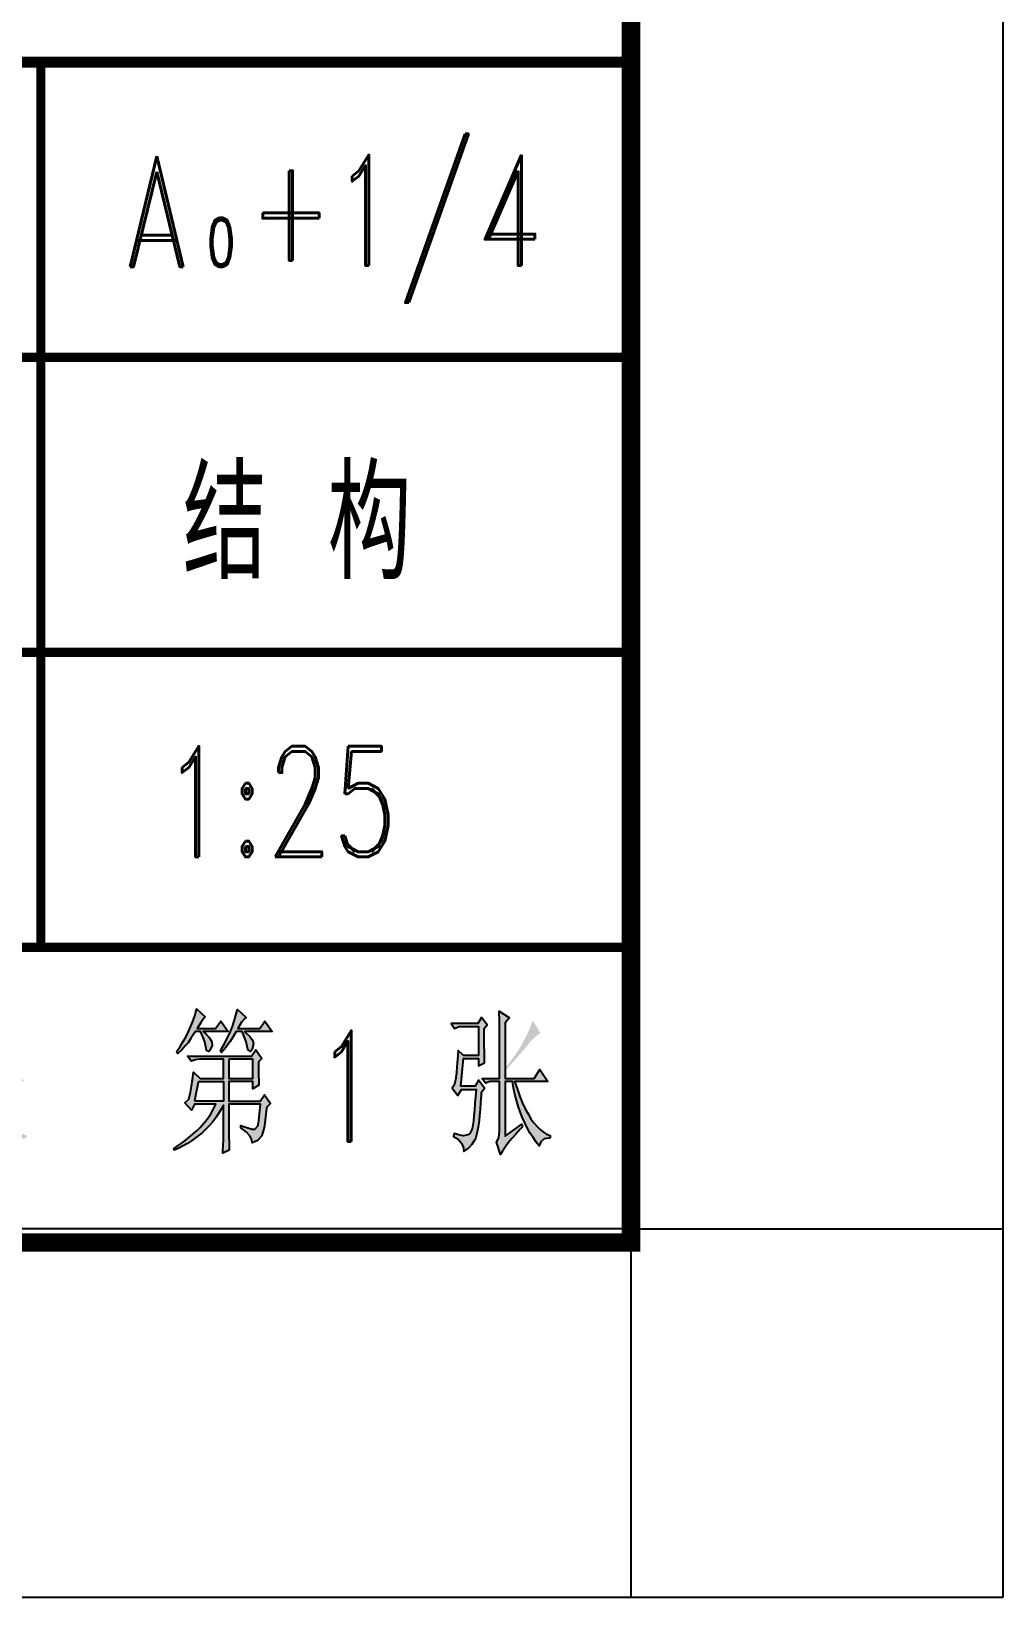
# Model space of a CAD drawing. Extents: x -383207 to 558143, y -95136 to 11777.
# Drawn here: x 292704 to 293363, y -93974 to -92912 of the extents above; entities that cross this region are included whole.
import ezdxf

# ---------------------------------------------------------------- set-up
doc = ezdxf.new("R2010")
doc.units = 0
doc.linetypes.add('CONTINOUS', pattern=[0])
doc.layers.get('0').update_dxf_attribs({"linetype": 'CONTINUOUS'})
for name, color, linetype in [('1', 7, 'CONTINUOUS'), ('B版云线202106', 2, 'CONTINUOUS'), ('TK', 4, 'CONTINUOUS'), ('图框', 4, 'CONTINOUS')]:
    doc.layers.add(name, color=color, linetype=linetype)
doc.styles.add('CHINESE-3', font='romand.shx', dxfattribs={"width": 0.8, "bigfont": 'ochinese.shx'})
doc.styles.add('romand', font='romand.shx', dxfattribs={"width": 0.7, "height": 200, "bigfont": 'OCHINESE.shx'})

# ---------------------------------------------------------------- blocks, each defined once
blk = doc.blocks.new('tk1')
at = {"color": 4, "flags": 128}
for points in [[(82683.8, -541567.7), (82683.8, -562592.7)], [(82683.8, -562592.7), (45508.8, -562592.7)]]:
    blk.add_lwpolyline(points, dxfattribs=at)
blk.add_lwpolyline([(46133.8, -541817.7), (82431.8, -541817.7), (82431.8, -562342.7), (46133.8, -562342.7)], close=True)
at = {"flags": 128}
for points in [[(82431.8, -562592.7), (82431.8, -562342.7)], [(82433.8, -562342.7), (82683.8, -562342.7)]]:
    blk.add_lwpolyline(points, dxfattribs=at)

msp = doc.modelspace()

# ---------------------------------------------------------------- hatches: boundary and pattern name
at = {"layer": '1'}
h = msp.add_hatch(color=2, dxfattribs=at)
h.paths.add_polyline_path([(292472.9, -93646.5), (292476.1, -93644.8), (292469.9, -93637.3), (292469, -93639.9), (292467.5, -93643.3), (292465.4, -93647.2), (292462.9, -93651.6), (292461, -93654.4), (292459, -93657.2), (292456.9, -93660.1), (292454.5, -93663.1), (292452, -93665.9), (292449.3, -93668.8), (292446.5, -93671.5), (292447.1, -93673.1), (292450, -93671), (292452.7, -93668.8), (292455.3, -93666.4), (292460.4, -93661.3), (292462.6, -93659), (292464.8, -93656.4), (292467.3, -93653.5), (292470, -93650)])
h.paths.add_polyline_path([(292505.8, -93655.4), (292503.9, -93653.6), (292501.6, -93651.7), (292498.7, -93649.4), (292495.4, -93647.1), (292491.5, -93644.4), (292487.1, -93641.6), (292485.7, -93640.6), (292485.3, -93642.3), (292488.6, -93645.4), (292491.6, -93648.4), (292494.3, -93651.2), (292496.8, -93654), (292499, -93656.7), (292500.7, -93659.4), (292502.4, -93661.9), (292502.9, -93662.7), (292505.6, -93667.1), (292507.6, -93668.9), (292509, -93668), (292509.3, -93667.3), (292509.6, -93663.5), (292508.6, -93659.4), (292508.1, -93658.2), (292507.3, -93656.9)])
h.paths.add_polyline_path([(292506.9, -93593.6), (292503.5, -93598.6), (292492.9, -93598.6), (292492.9, -93583.6), (292494.9, -93581.1), (292488.5, -93576.5), (292488.6, -93579.1), (292488.8, -93582.7), (292488.8, -93587.2), (292488.9, -93592.5), (292488.9, -93598.6), (292470.7, -93598.6), (292470.7, -93582.8), (292472.9, -93579.8), (292466.3, -93575.7), (292466.5, -93579.2), (292466.6, -93583.3), (292466.7, -93587.6), (292466.7, -93598.6), (292449.5, -93598.6), (292451.9, -93601.9), (292454.7, -93600.9), (292457.7, -93600.7), (292466.7, -93600.7), (292466.7, -93632.7), (292445.7, -93632.7), (292448.1, -93636.1), (292450.9, -93635.1), (292453.9, -93634.8), (292514.3, -93634.8), (292508.9, -93627.4), (292505.1, -93632.7), (292492.9, -93632.7), (292492.9, -93600.7), (292511.9, -93600.7)])
h.paths.add_polyline_path([(292488.9, -93600.7), (292488.9, -93632.7), (292470.7, -93632.7), (292470.7, -93600.7)], flags=17)
h.paths.add_polyline_path([(292642.4, -93608.2), (292652.6, -93608.2), (292652.6, -93613.1), (292656.7, -93611.1), (292656.7, -93607.7), (292656.6, -93603.8), (292656.4, -93599.4), (292656.4, -93587.8), (292658.5, -93585.3), (292654.7, -93580.3), (292652, -93584.4), (292634, -93584.4), (292636.3, -93587.8), (292639.5, -93586.5), (292652.6, -93586.5), (292652.6, -93606.1), (292642.4, -93606.1), (292638.6, -93602.7), (292638.3, -93608.7), (292637.9, -93613.7), (292637.6, -93617.8), (292637.2, -93620.8), (292637.2, -93621.6), (292636.2, -93626.1), (292634.6, -93628.2), (292638.4, -93633.2), (292641, -93629), (292650.9, -93629), (292650.5, -93633.9), (292650.2, -93638.5), (292649.8, -93642.9), (292649.4, -93647.1), (292649.1, -93650.3), (292648.1, -93655.7), (292646.7, -93658.9), (292645.4, -93659.9), (292642.1, -93660.5), (292641, -93660.2), (292638.3, -93659.7), (292636, -93659), (292635.7, -93661), (292638.9, -93662.8), (292641, -93665.4), (292642.3, -93668.6), (292642.7, -93671.1), (292645.9, -93668.8), (292648.4, -93666.1), (292650.2, -93663.3), (292650.6, -93662.3), (292651.7, -93658.6), (292652.6, -93654.4), (292653.2, -93650.3), (292653.5, -93646.7), (292653.8, -93642.7), (292654.2, -93638), (292654.5, -93632.9), (292654.7, -93631), (292656.7, -93628.2), (292652.6, -93622.7), (292650.3, -93626.9), (292640.7, -93626.9)])
h.paths.add_polyline_path([(292670.7, -93584), (292673.6, -93580.6), (292666.6, -93576.1), (292666.6, -93578.2), (292666.8, -93580.8), (292666.8, -93587.4), (292666.9, -93591.6), (292666.9, -93621.6), (292655, -93621.6), (292657.3, -93624.9), (292660.2, -93623.6), (292666.9, -93623.6), (292666.9, -93657.4), (292666.4, -93661.9), (292664.9, -93664.8), (292667.5, -93673.1), (292668.9, -93670.8), (292670.5, -93668.2), (292672.7, -93665.3), (292675.1, -93662.3), (292677.8, -93659.3), (292681, -93655.9), (292682.4, -93654.4), (292681.8, -93652.7), (292670.7, -93660.7), (292670.7, -93623.6), (292675.6, -93623.6), (292676.4, -93628), (292677.2, -93632.2), (292678.3, -93636.3), (292679.4, -93640.3), (292680.7, -93644.2), (292682.2, -93647.9), (292683.8, -93651.6), (292685.5, -93655), (292687.5, -93658.4), (292689.5, -93661.6), (292691.7, -93664.7), (292693.8, -93667.3), (292694.7, -93664.5), (292697, -93662.6), (292700.4, -93662), (292701, -93661.9), (292701, -93660.2), (292698.8, -93659.3), (292696.5, -93658), (292694.4, -93656.3), (292692.3, -93654.2), (292690.1, -93651.8), (292688.1, -93648.9), (292686.2, -93645.7), (292684.3, -93642.2), (292682.4, -93638.3), (292680.6, -93633.9), (292679, -93629.1), (292677.3, -93624.2), (292677.1, -93623.6), (292699.6, -93623.6), (292694, -93615.6), (292690.2, -93621.6), (292670.7, -93621.6)])
h.paths.add_polyline_path([(292689.4, -93582.3), (292686.3, -93589.9), (292684.5, -93593.6), (292682.6, -93597.2), (292682.4, -93597.7), (292680.6, -93600.8), (292678.7, -93603.8), (292676.5, -93607), (292674.1, -93610.2), (292671.3, -93613.7), (292671.6, -93615.3), (292674.2, -93612.4), (292676.7, -93609.6), (292679.2, -93606.9), (292683.9, -93601.4), (292685.8, -93599), (292689.2, -93595.2), (292691.9, -93592.6), (292693.9, -93591.3), (292694.6, -93591.1)], flags=17)
h.paths.add_polyline_path([(292819.5, -93583.4), (292821.5, -93580.6), (292822.3, -93579.8), (292816.5, -93574.5), (292815.5, -93578.4), (292814.2, -93582.4), (292812.6, -93586.2), (292811, -93589.9), (292809.1, -93593.7), (292807, -93597.2), (292805, -93600.4), (292803.1, -93603.2), (292803.7, -93604.8), (292806.4, -93602.2), (292808.8, -93599.5), (292810.7, -93597.4), (292812.9, -93594.2), (292815, -93590.8), (292815.6, -93589.9), (292819.1, -93589.9), (292820.9, -93593.9), (292822, -93596.9), (292823, -93601.4), (292823.2, -93602.7), (292824.8, -93603.4), (292825.5, -93602.7), (292827, -93599.3), (292826.7, -93596.9), (292825.2, -93594.2), (292822.7, -93591.4), (292820.9, -93589.9), (292837.8, -93589.9), (292832.8, -93582.8), (292829.3, -93587.8), (292816.8, -93587.8)])
h.paths.add_polyline_path([(292862.8, -93582.8), (292859.3, -93587.8), (292844.5, -93587.8), (292847, -93583.4), (292849.1, -93580.9), (292850, -93580.3), (292844.2, -93574.8), (292843.1, -93578.7), (292841.9, -93582.8), (292840.5, -93587), (292840.4, -93587.3), (292839.2, -93590.5), (292837.5, -93593.9), (292835.6, -93597.6), (292833.4, -93601.5), (292832.5, -93602.7), (292833.4, -93604), (292836.2, -93600.7), (292838.3, -93597.8), (292839.2, -93596.5), (292841.1, -93593.6), (292843.3, -93589.9), (292847.4, -93589.9), (292849.1, -93594.3), (292850, -93596.9), (292851, -93601), (292851.5, -93602.3), (292853.1, -93603.3), (292854.1, -93601.9), (292855.1, -93598), (292854.4, -93595.7), (292852.6, -93593.2), (292849.6, -93590.4), (292849.1, -93589.9), (292867.8, -93589.9)])
h.paths.add_polyline_path([(292858.5, -93619.3), (292858.5, -93610.3), (292860.8, -93608.2), (292856.7, -93602.3), (292853.8, -93606.5), (292810.4, -93606.5), (292812.7, -93609.8), (292815.6, -93608.9), (292818.5, -93608.6), (292834.6, -93608.6), (292834.6, -93621.6), (292818.8, -93621.6), (292814.4, -93617.3), (292813.8, -93622.3), (292813, -93626.8), (292812.3, -93630.9), (292811.4, -93634.7), (292811.2, -93635.7), (292808.6, -93638.2), (292813, -93643.1), (292815, -93639), (292829.6, -93639), (292827.8, -93642.7), (292825.8, -93646), (292823.6, -93649.2), (292821.3, -93652), (292818.9, -93654.8), (292816.8, -93656.9), (292811.3, -93661.6), (292808.6, -93663.8), (292805.9, -93665.8), (292803.1, -93667.7), (292801, -93669), (292801.3, -93670.3), (292804.4, -93668.8), (292807.4, -93667.2), (292810.2, -93665.6), (292813.1, -93663.8), (292815.8, -93661.9), (292818.5, -93659.9), (292820, -93658.6), (292822.6, -93656.3), (292825.1, -93653.7), (292827.4, -93651), (292829.7, -93647.9), (292831.8, -93644.7), (292833.8, -93641.2), (292834.6, -93639.8), (292834.6, -93662.9), (292834.4, -93667.2), (292834.3, -93671.1), (292834.3, -93672.3), (292838.6, -93670.3), (292838.5, -93665.7), (292838.3, -93661.3), (292838.3, -93639), (292859.9, -93639), (292859.2, -93645.5), (292858.7, -93650.3), (292858.3, -93653.1), (292858.1, -93653.6), (292855.9, -93656.1), (292854.1, -93656.1), (292851.2, -93655.2), (292846.9, -93653.7), (292846.5, -93653.6), (292846.5, -93655.2), (292850.1, -93657.8), (292852.5, -93660.5), (292853.9, -93663.3), (292854.1, -93665.3), (292857.2, -93663.9), (292858.1, -93663.2), (292860.6, -93660.6), (292860.8, -93660.2), (292861.9, -93656.5), (292862.3, -93654.9), (292862.7, -93652), (292863.2, -93647.8), (292863.8, -93642.1), (292864, -93641.1), (292866.6, -93638.6), (292862.5, -93632.7), (292859.6, -93637), (292838.3, -93637), (292838.3, -93623.6), (292854.7, -93623.6), (292854.7, -93628.6), (292858.7, -93626.1), (292858.6, -93623.3)])
h.paths.add_polyline_path([(292854.7, -93621.6), (292838.3, -93621.6), (292838.3, -93608.6), (292854.7, -93608.6)], flags=16)
h.paths.add_polyline_path([(292834.6, -93623.6), (292834.6, -93637), (292815.3, -93637), (292816.2, -93631.9), (292817.1, -93627.6), (292817.9, -93623.6)], flags=16)
h.paths.add_polyline_path([(293011.7, -93628.2), (293007.7, -93622.7), (293005.3, -93626.9), (292995.7, -93626.9), (292997.5, -93608.2), (293007.7, -93608.2), (293007.7, -93613.1), (293011.7, -93611.1), (293011.6, -93607.7), (293011.6, -93603.8), (293011.5, -93599.4), (293011.5, -93587.8), (293013.5, -93585.3), (293009.7, -93580.3), (293007.1, -93584.4), (292989.1, -93584.4), (292991.3, -93587.8), (292994.5, -93586.5), (293007.7, -93586.5), (293007.7, -93606.1), (292997.5, -93606.1), (292993.7, -93602.7), (292993.3, -93608.7), (292993, -93613.7), (292992.6, -93617.8), (292992.3, -93620.8), (292992.3, -93621.6), (292991.2, -93626.1), (292989.7, -93628.2), (292993.5, -93633.2), (292996.1, -93629), (293005.9, -93629), (293005.5, -93633.9), (293005.2, -93638.5), (293004.8, -93642.9), (293004.5, -93647.1), (293004.1, -93650.3), (293003.2, -93655.7), (293001.8, -93658.9), (293000.3, -93659.9), (292997.1, -93660.5), (292996.1, -93660.2), (292993.3, -93659.7), (292991.1, -93659), (292990.7, -93661), (292993.9, -93662.8), (292996.1, -93665.4), (292997.4, -93668.6), (292997.7, -93671.1), (293000.9, -93668.8), (293003.4, -93666.1), (293005.2, -93663.3), (293005.7, -93662.3), (293006.7, -93658.6), (293007.7, -93654.4), (293008.3, -93650.3), (293008.5, -93646.7), (293008.9, -93642.7), (293009.2, -93638), (293009.6, -93632.9), (293009.7, -93631)])
h.paths.add_polyline_path([(293049, -93591.3), (293049.7, -93591.1), (293044.4, -93582.3), (293041.4, -93589.9), (293039.6, -93593.6), (293037.7, -93597.2), (293037.4, -93597.7), (293035.7, -93600.8), (293033.8, -93603.8), (293031.5, -93607), (293029.1, -93610.2), (293026.3, -93613.7), (293026.7, -93615.3), (293029.3, -93612.4), (293031.8, -93609.6), (293034.2, -93606.9), (293039, -93601.4), (293040.9, -93599), (293044.2, -93595.2), (293046.9, -93592.6)], flags=17)
h.paths.add_polyline_path([(293043.1, -93648.9), (293041.2, -93645.7), (293039.3, -93642.2), (293037.4, -93638.3), (293035.7, -93633.9), (293034, -93629.1), (293032.3, -93624.2), (293032.1, -93623.6), (293054.6, -93623.6), (293049.1, -93615.6), (293045.3, -93621.6), (293025.7, -93621.6), (293025.7, -93584), (293028.7, -93580.6), (293021.7, -93576.1), (293021.7, -93578.2), (293021.8, -93580.8), (293021.8, -93587.4), (293021.9, -93591.6), (293021.9, -93621.6), (293010.1, -93621.6), (293012.3, -93624.9), (293015.3, -93623.6), (293021.9, -93623.6), (293021.9, -93657.4), (293021.4, -93661.9), (293019.9, -93664.8), (293022.5, -93673.1), (293023.9, -93670.8), (293025.6, -93668.2), (293027.6, -93665.3), (293030.1, -93662.3), (293032.8, -93659.3), (293035.9, -93655.9), (293037.4, -93654.4), (293036.9, -93652.7), (293025.7, -93660.7), (293025.7, -93623.6), (293030.7, -93623.6), (293031.4, -93628), (293032.2, -93632.2), (293033.3, -93636.3), (293034.5, -93640.3), (293035.8, -93644.2), (293037.2, -93647.9), (293038.9, -93651.6), (293040.5, -93655), (293042.4, -93658.4), (293044.6, -93661.6), (293046.7, -93664.7), (293048.7, -93667.3), (293049.8, -93664.5), (293052, -93662.6), (293055.5, -93662), (293056.1, -93661.9), (293056.1, -93660.2), (293053.8, -93659.3), (293051.6, -93658), (293049.4, -93656.3), (293047.3, -93654.2), (293045.2, -93651.8)])

# ---------------------------------------------------------------- linework, layer by layer
msp.add_lwpolyline([(256188, -72948.5), (293363, -72948.5), (293363, -93973.5), (256188, -93973.5)], close=True)
at = {"layer": '1', "color": 2}
msp.add_line((293111, -93732.8), (288610.7, -93732.8), dxfattribs=at)
msp.add_line((293111, -93732.8), (288610.7, -93732.8), dxfattribs=at)
at = {"layer": '1', "color": 2, "const_width": 12.5}
for points in [[(288610.7, -93732.8), (293111, -93732.8), (293111, -90438.6), (288610.7, -90438.6)], [(288610.7, -92282.8), (293111, -92282.8), (293111, -93732.8), (288610.7, -93732.8)]]:
    msp.add_lwpolyline(points, close=True, dxfattribs=at)
at = {"layer": '1', "color": 2}
for points, const_width in [([(290160.8, -92932.8), (293111, -92932.8)], 7.5), ([(292710.9, -92932.8), (292710.9, -93532.8)], 6.25), ([(293111, -93132.8), (292410.9, -93132.8)], 6.25), ([(293111, -93332.8), (292410.9, -93332.8)], 6.25), ([(293111, -93532.8), (292410.9, -93532.8)], 6.25)]:
    msp.add_lwpolyline(points, dxfattribs=dict(at, const_width=const_width))
for points in [[(292806.4, -93602.2), (292803.7, -93604.8), (292803.1, -93603.2), (292805, -93600.4), (292807, -93597.2), (292809.1, -93593.7), (292811, -93589.9), (292812.6, -93586.2), (292814.2, -93582.4), (292815.5, -93578.4), (292816.5, -93574.5), (292822.3, -93579.8), (292821.5, -93580.6), (292819.5, -93583.4), (292816.8, -93587.8), (292829.3, -93587.8), (292832.8, -93582.8), (292837.8, -93589.9), (292820.9, -93589.9), (292822.7, -93591.4), (292825.2, -93594.2), (292826.7, -93596.9), (292827, -93599.3), (292825.5, -93602.7), (292824.8, -93603.4), (292823.2, -93602.7), (292823, -93601.4), (292822, -93596.9), (292820.9, -93593.9), (292819.1, -93589.9), (292815.6, -93589.9), (292815, -93590.8), (292812.9, -93594.2), (292810.7, -93597.4), (292808.8, -93599.5)], [(292832.5, -93602.7), (292833.4, -93601.5), (292835.6, -93597.6), (292837.5, -93593.9), (292839.2, -93590.5), (292840.4, -93587.3), (292840.5, -93587), (292841.9, -93582.8), (292843.1, -93578.7), (292844.2, -93574.8), (292850, -93580.3), (292849.1, -93580.9), (292847, -93583.4), (292844.5, -93587.8), (292859.3, -93587.8), (292862.8, -93582.8), (292867.8, -93589.9), (292849.1, -93589.9), (292849.6, -93590.4), (292852.6, -93593.2), (292854.4, -93595.7), (292855.1, -93598), (292854.1, -93601.9), (292853.1, -93603.3), (292851.5, -93602.3), (292851, -93601), (292850, -93596.9), (292849.1, -93594.3), (292847.4, -93589.9), (292843.3, -93589.9), (292841.1, -93593.6), (292839.2, -93596.5), (292838.3, -93597.8), (292836.2, -93600.7), (292833.4, -93604)], [(292996.1, -93665.4), (292997.4, -93668.6), (292997.7, -93671.1), (293000.9, -93668.8), (293003.4, -93666.1), (293005.2, -93663.3), (293005.7, -93662.3), (293006.7, -93658.6), (293007.7, -93654.4), (293008.3, -93650.3), (293008.5, -93646.7), (293008.9, -93642.7), (293009.2, -93638), (293009.6, -93632.9), (293009.7, -93631), (293011.7, -93628.2), (293007.7, -93622.7), (293005.3, -93626.9), (292995.7, -93626.9), (292997.5, -93608.2), (293007.7, -93608.2), (293007.7, -93613.1), (293011.7, -93611.1), (293011.6, -93607.7), (293011.6, -93603.8), (293011.5, -93599.4), (293011.5, -93587.8), (293013.5, -93585.3), (293009.7, -93580.3), (293007.1, -93584.4), (292989.1, -93584.4), (292991.3, -93587.8), (292994.5, -93586.5), (293007.7, -93586.5), (293007.7, -93606.1), (292997.5, -93606.1), (292993.7, -93602.7), (292993.3, -93608.7), (292993, -93613.7), (292992.6, -93617.8), (292992.3, -93620.8), (292992.3, -93621.6), (292991.2, -93626.1), (292989.7, -93628.2), (292993.5, -93633.2), (292996.1, -93629), (293005.9, -93629), (293005.5, -93633.9), (293005.2, -93638.5), (293004.8, -93642.9), (293004.5, -93647.1), (293004.1, -93650.3), (293003.2, -93655.7), (293001.8, -93658.9), (293000.3, -93659.9), (292997.1, -93660.5), (292996.1, -93660.2), (292993.3, -93659.7), (292991.1, -93659), (292990.7, -93661), (292993.9, -93662.8)], [(293040.5, -93655), (293038.9, -93651.6), (293037.2, -93647.9), (293035.8, -93644.2), (293034.5, -93640.3), (293033.3, -93636.3), (293032.2, -93632.2), (293031.4, -93628), (293030.7, -93623.6), (293025.7, -93623.6), (293025.7, -93660.7), (293036.9, -93652.7), (293037.4, -93654.4), (293035.9, -93655.9), (293032.8, -93659.3), (293030.1, -93662.3), (293027.6, -93665.3), (293025.6, -93668.2), (293023.9, -93670.8), (293022.5, -93673.1), (293019.9, -93664.8), (293021.4, -93661.9), (293021.9, -93657.4), (293021.9, -93623.6), (293015.3, -93623.6), (293012.3, -93624.9), (293010.1, -93621.6), (293021.9, -93621.6), (293021.9, -93591.6), (293021.8, -93587.4), (293021.8, -93580.8), (293021.7, -93578.2), (293021.7, -93576.1), (293028.7, -93580.6), (293025.7, -93584), (293025.7, -93621.6), (293045.3, -93621.6), (293049.1, -93615.6), (293054.6, -93623.6), (293032.1, -93623.6), (293032.3, -93624.2), (293034, -93629.1), (293035.7, -93633.9), (293037.4, -93638.3), (293039.3, -93642.2), (293041.2, -93645.7), (293043.1, -93648.9), (293045.2, -93651.8), (293047.3, -93654.2), (293049.4, -93656.3), (293051.6, -93658), (293053.8, -93659.3), (293056.1, -93660.2), (293056.1, -93661.9), (293055.5, -93662), (293052, -93662.6), (293049.8, -93664.5), (293048.7, -93667.3), (293046.7, -93664.7), (293044.6, -93661.6), (293042.4, -93658.4)], [(292838.3, -93661.3), (292838.5, -93665.7), (292838.6, -93670.3), (292834.3, -93672.3), (292834.3, -93671.1), (292834.4, -93667.2), (292834.6, -93662.9), (292834.6, -93639.8), (292833.8, -93641.2), (292831.8, -93644.7), (292829.7, -93647.9), (292827.4, -93651), (292825.1, -93653.7), (292822.6, -93656.3), (292820, -93658.6), (292818.5, -93659.9), (292815.8, -93661.9), (292813.1, -93663.8), (292810.2, -93665.6), (292807.4, -93667.2), (292804.4, -93668.8), (292801.3, -93670.3), (292801, -93669), (292803.1, -93667.7), (292805.9, -93665.8), (292808.6, -93663.8), (292811.3, -93661.6), (292816.8, -93656.9), (292818.9, -93654.8), (292821.3, -93652), (292823.6, -93649.2), (292825.8, -93646), (292827.8, -93642.7), (292829.6, -93639), (292815, -93639), (292813, -93643.1), (292808.6, -93638.2), (292811.2, -93635.7), (292811.4, -93634.7), (292812.3, -93630.9), (292813, -93626.8), (292813.8, -93622.3), (292814.4, -93617.3), (292818.8, -93621.6), (292834.6, -93621.6), (292834.6, -93608.6), (292818.5, -93608.6), (292815.6, -93608.9), (292812.7, -93609.8), (292810.4, -93606.5), (292853.8, -93606.5), (292856.7, -93602.3), (292860.8, -93608.2), (292858.5, -93610.3), (292858.5, -93619.3), (292858.6, -93623.3), (292858.7, -93626.1), (292854.7, -93628.6), (292854.7, -93623.6), (292838.3, -93623.6), (292838.3, -93637), (292859.6, -93637), (292862.5, -93632.7), (292866.6, -93638.6), (292864, -93641.1), (292863.8, -93642.1), (292863.2, -93647.8), (292862.7, -93652), (292862.3, -93654.9), (292861.9, -93656.5), (292860.8, -93660.2), (292860.6, -93660.6), (292858.1, -93663.2), (292857.2, -93663.9), (292854.1, -93665.3), (292853.9, -93663.3), (292852.5, -93660.5), (292850.1, -93657.8), (292846.5, -93655.2), (292846.5, -93653.6), (292846.9, -93653.7), (292851.2, -93655.2), (292854.1, -93656.1), (292855.9, -93656.1), (292858.1, -93653.6), (292858.3, -93653.1), (292858.7, -93650.3), (292859.2, -93645.5), (292859.9, -93639), (292838.3, -93639)], [(292838.3, -93608.6), (292838.3, -93621.6), (292854.7, -93621.6), (292854.7, -93608.6)], [(292815.3, -93637), (292816.2, -93631.9), (292817.1, -93627.6), (292817.8, -93623.9), (292817.9, -93623.6), (292834.6, -93623.6), (292834.6, -93637)]]:
    msp.add_lwpolyline(points, close=True, dxfattribs=at)
at = {"layer": '图框', "color": 2}
msp.add_line((293111, -93732.8), (288610.7, -93732.8), dxfattribs=at)

# ---------------------------------------------------------------- block references
at = {"layer": 'B版云线202106'}
msp.add_blockref('tk1', (210679.2, 468619.2), dxfattribs=at)

# ---------------------------------------------------------------- texts
at = {"layer": 'TK', "color": 1, "style": 'romand', "width": 0.7}
for s, height, p in [('+1/4', 75, (292852.3, -93070.7)), ('A  ', 75, (292766.9, -93071.5)), ('0', 33.3, (292823.1, -93071.5)), ('1:25', 75, (292793.3, -93471.5))]:
    msp.add_text(s, height=height, dxfattribs=at).set_placement(p)
at = {"layer": 'TK', "color": 2, "style": 'CHINESE-3', "width": 0.8}
msp.add_text('结 构', height=75, dxfattribs=at).set_placement((292807.1, -93283.2))
at = {"layer": 'TK', "color": 4, "style": 'romand', "width": 0.7}
msp.add_text('1', height=75, dxfattribs=at).set_placement((292896.6, -93664.3))

doc.saveas('drawing.dxf')
